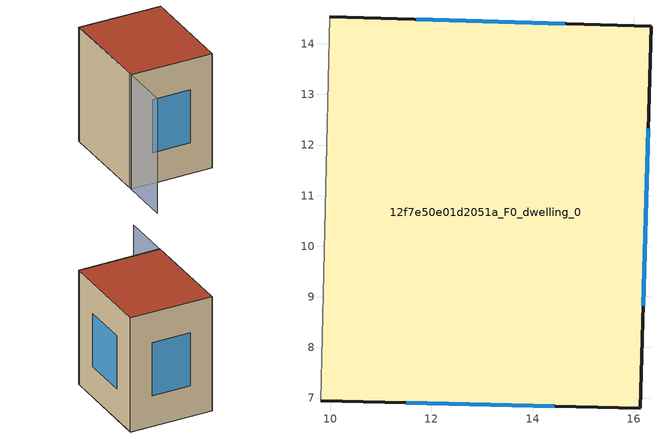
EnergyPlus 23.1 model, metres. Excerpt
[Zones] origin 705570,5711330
12f7e50e01d2051a_F0_dwelling_0
 floor ground (EU_floor_Construction): 16.12,6.8 16.34,14.35 9.99,14.54 9.81,6.94 z0
 wall outside (EU_wall_Construction): 9.99,14.54 16.34,14.35 16.12,6.8 9.81,6.94 z0:9
 wall adiabatic (EU_wall_Construction): 9.81,6.94 9.99,14.54 z0:9
 window (EU_Window_Construction): 11.7,14.48 14.63,14.4 / 16.28,12.32 16.18,8.83 / 14.43,6.84 11.5,6.91 z2.42:6.58
 roof outside (EU_roof_Construction): 16.34,14.35 16.12,6.8 9.81,6.94 9.99,14.54 z9
shading: 10,14.53 9.71,3.15 z0:9
[Building]
EU S2 Campaign: North Axis=0; Terrain=City; Solar Distribution=FullExterior
[Site:Location]
London: Latitude=51.5; Longitude=-0.5; Time Zone=0; Elevation=25
[SizingPeriod:WeatherFileDays]
AnnualSizingPeriod: Begin Month=1; Begin Day of Month=1; End Month=12; End Day of Month=31; Day of Week for Start Day=Monday; Use Weather File Daylight Saving Period=No; Use Weather File Rain and Snow Indicators=No
[MATERIAL]
EU_InternalMass_Material: Roughness=MediumRough; Thickness=0.1; Conductivity=1; Density=1800; Specific Heat=900; Thermal Absorptance=0.9; Solar Absorptance=0.7; Visible Absorptance=0.7
[MATERIAL:NOMASS] Roughness=MediumRough; Thermal Absorptance=0.9; Solar Absorptance=0.7; Visible Absorptance=0.7
Name | Thermal Resistance
EU_wall_NoMass | 0.735294
EU_roof_NoMass | 0.520833
EU_floor_NoMass | 1.81159
[WINDOWMATERIAL:SIMPLEGLAZINGSYSTEM]
EU_Window_SimpleGlazing: UFactor=3.92; Solar Heat Gain Coefficient=0.85; Visible Transmittance=0.85
[CONSTRUCTION]
EU_wall_Construction: EU_wall_NoMass
EU_roof_Construction: EU_roof_NoMass
EU_floor_Construction: EU_floor_NoMass
EU_InternalMass_Construction: EU_InternalMass_Material
EU_Window_Construction: EU_Window_SimpleGlazing
[ZONE]
12f7e50e01d2051a_F0_dwelling_0: Type=1; Multiplier=1; Ceiling Height=autocalculate; Volume=431.473; Floor Area=autocalculate; Part of Total Floor Area=Yes
[INTERNALMASS]
12f7e50e01d2051a_F0_dwelling_0_EU_InternalMass: Construction=EU_InternalMass_Construction; Zone or ZoneList=12f7e50e01d2051a_F0_dwelling_0; Surface Area=47.9415
[OTHEREQUIPMENT]
EU_Step8_InternalGain_12f7e50e01d2051a_F0_dwelling_0_f000: Fuel Type=Electricity; Zone or ZoneList or Space or SpaceList=12f7e50e01d2051a_F0_dwelling_0; Schedule=EU_Step8_GainSchedule_12f7e50e01d2051a_F0_dwelling_0_f000; Design Level Calculation Method=Watts/Area; Power per Zone Floor Area=1; Fraction Latent=0; Fraction Radiant=0; Fraction Lost=0; Carbon Dioxide Generation Rate=0; EndUse Subcategory=EU_Step8_InternalGains
[ZONEVENTILATION:DESIGNFLOWRATE]
EU_ConstantAir_12f7e50e01d2051a_F0_dwelling_0: Zone or ZoneList or Space or SpaceList=12f7e50e01d2051a_F0_dwelling_0; Schedule=EU_AlwaysOn; Design Flow Rate Calculation Method=AirChanges/Hour; Air Changes per Hour=0.48; Ventilation Type=Natural; Fan Pressure Rise=0; Fan Total Efficiency=1; Constant Term Coefficient=1; Temperature Term Coefficient=0; Velocity Term Coefficient=0; Velocity Squared Term Coefficient=0; Minimum Indoor Temperature=-100; Maximum Indoor Temperature=100; Delta Temperature=-100; Minimum Outdoor Temperature=-100; Maximum Outdoor Temperature=100; Maximum Wind Speed=40
[HVACTEMPLATE:THERMOSTAT]
EU_HeatOnly_12f7e50e01d2051a_F0_dwelling_0: Constant Heating Setpoint=20; Constant Cooling Setpoint=50
[HVACTEMPLATE:ZONE:IDEALLOADSAIRSYSTEM]
12f7e50e01d2051a_F0_dwelling_0: Template Thermostat=EU_HeatOnly_12f7e50e01d2051a_F0_dwelling_0; System Availability Schedule=EU_AlwaysOn; Maximum Heating Supply Air Temperature=50; Minimum Cooling Supply Air Temperature=13; Maximum Heating Supply Air Humidity Ratio=0.0156; Minimum Cooling Supply Air Humidity Ratio=0.0077; Heating Limit=NoLimit; Cooling Limit=NoLimit; Heating Availability Schedule=EU_AlwaysOn; Cooling Availability Schedule=EU_CoolingOff; Dehumidification Control Type=ConstantSensibleHeatRatio; Cooling Sensible Heat Ratio=0.7; Dehumidification Setpoint=60; Humidification Control Type=None; Humidification Setpoint=30; Outdoor Air Method=None; Outdoor Air Flow Rate per Person=0.00944; Outdoor Air Flow Rate per Zone Floor Area=0; Outdoor Air Flow Rate per Zone=0; Demand Controlled Ventilation Type=None; Outdoor Air Economizer Type=NoEconomizer; Heat Recovery Type=None; Sensible Heat Recovery Effectiveness=0.7; Latent Heat Recovery Effectiveness=0.65
[SIZING:ZONE]
12f7e50e01d2051a_F0_dwelling_0: Zone Cooling Design Supply Air Temperature Input Method=SupplyAirTemperature; Zone Cooling Design Supply Air Temperature=13; Zone Heating Design Supply Air Temperature Input Method=SupplyAirTemperature; Zone Heating Design Supply Air Temperature=50; Zone Cooling Design Supply Air Humidity Ratio=0.008; Zone Heating Design Supply Air Humidity Ratio=0.008; Cooling Design Air Flow Method=DesignDay; Cooling Design Air Flow Rate=0; Cooling Minimum Air Flow per Zone Floor Area=0.000762; Cooling Minimum Air Flow=0; Cooling Minimum Air Flow Fraction=0.2; Heating Design Air Flow Method=DesignDay; Heating Design Air Flow Rate=0; Heating Maximum Air Flow per Zone Floor Area=0.002032; Heating Maximum Air Flow=0.141576; Heating Maximum Air Flow Fraction=0.3; Account for Dedicated Outdoor Air System=No; Dedicated Outdoor Air System Control Strategy=NeutralSupplyAir; Dedicated Outdoor Air Low Setpoint Temperature for Design=autosize; Dedicated Outdoor Air High Setpoint Temperature for Design=autosize; Zone Load Sizing Method=Sensible Load Only No Latent Load; Zone Latent Cooling Design Supply Air Humidity Ratio Input Method=HumidityRatioDifference; Zone Cooling Design Supply Air Humidity Ratio Difference=0.005; Zone Latent Heating Design Supply Air Humidity Ratio Input Method=HumidityRatioDifference; Zone Humidification Design Supply Air Humidity Ratio Difference=0.005
[SCHEDULE:CONSTANT]
Name | Hourly Value
EU_AlwaysOn | 1
EU_CoolingOff | 0
[SCHEDULE:FILE]
EU_Step8_GainSchedule_12f7e50e01d2051a_F0_dwelling_0_f000: File=../../schedules/12f7e50e01d2051a/12f7e50e01d2051a_F0_dwelling_0_f000_gain.csv; Column Number=1; Rows to Skip at Top=0; Number of Hours of Data=8760; Column Separator=Comma; Interpolate to Timestep=No; Minutes per Item=60; Adjust Schedule for Daylight Savings=Yes
